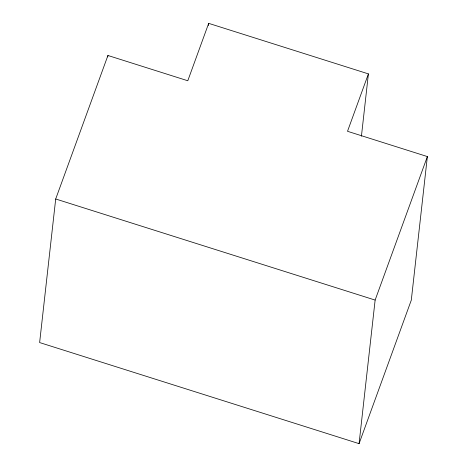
<?xml version="1.0" encoding="UTF-8"?>
<svg xmlns="http://www.w3.org/2000/svg" width="467" height="467" viewBox="0 0 467 467"><rect width="100%" height="100%" fill="white"/><g stroke="black" fill="none" stroke-linecap="round" stroke-linejoin="round"><path stroke-width="0.7" d="M55.701 198.989L39.631 342.562L359.065 443.65L411.299 300.141L427.369 156.568L347.512 131.297L368.405 73.891L208.685 23.35L187.792 80.756L107.935 55.48L55.701 198.989L375.135 300.077L359.065 443.65M107.772 56.933L107.935 55.48M208.445 25.527L208.685 23.35M361.423 136.253L368.405 73.891M375.135 300.077L427.369 156.568"/></g></svg>
